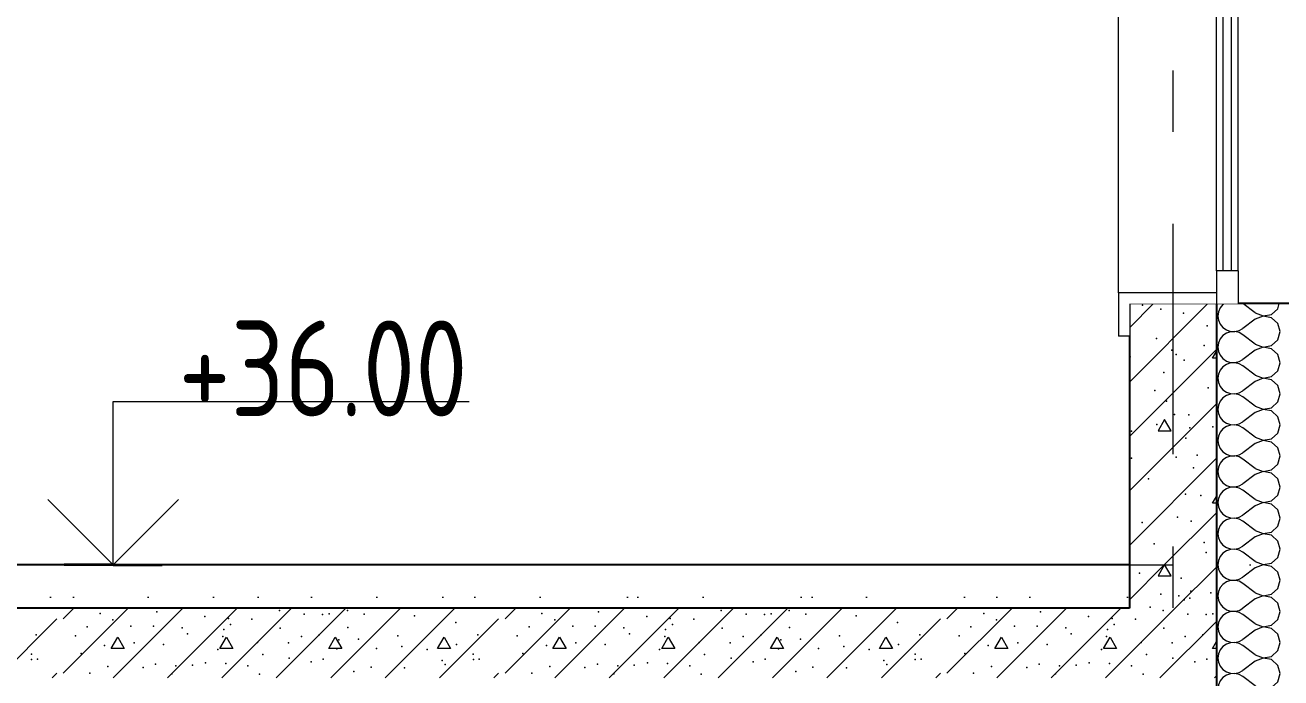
# Model space of a CAD drawing. Header units: millimetres. Extents: x 18162 to 7085488, y 72188 to 247925.
# Drawn here: x 3680692 to 3683577, y 130858 to 132358 of the extents above; entities that cross this region are included whole.
import ezdxf
from ezdxf.enums import TextEntityAlignment as Align

# ---------------------------------------------------------------- set-up
doc = ezdxf.new("R2010")
doc.units = ezdxf.units.MM
doc.header["$MEASUREMENT"] = 0
for name, pattern in [('Dot & Dashed', [670.277762, 317.5, -176.388889, 0, -176.388874]), ('Double Dashed', [1093.611073, 529.166651, -211.666656, 141.111112, -211.666656]), ('Wipeout_Contour', [1000, 0, -1000])]:
    doc.linetypes.add(name, pattern=pattern)
for name, color, linetype in [('Archicad Windows', 7, 'Continuous'), ('Structural - Bearing', 7, 'Continuous'), ('Structural - Grid', 7, 'Continuous')]:
    doc.layers.add(name, color=color, linetype=linetype)
doc.styles.add('GENERATED_STYLE_3', font='', dxfattribs={"width": 0.8})
doc.styles.get('GENERATED_STYLE_3').set_extended_font_data('ISOCPEUR MON')
doc.dimstyles.new('GENERATED_STYLE__10', dxfattribs={"dimtxt": 220.000005, "dimasz": 114, "dimexe": 0.18, "dimexo": 762.629951, "dimgap": 0, "dimtad": 1, "dimdec": 0, "dimzin": 0, "dimdsep": 46, "dimtxsty": 'GENERATED_STYLE_3', "dimblk": 'ARROWHEAD_2', "dimblk1": 'ARROWHEAD_2', "dimblk2": 'ARROWHEAD_2', "dimcen": 0.09, "dimclrd": 13, "dimclre": 13, "dimclrt": 13, "dimadec": 0, "dimazin": 0, "dimtfac": 1, "dimtdec": 4, "dimtmove": 0, "dimatfit": 3, "dimfxl": 1, "dimtolj": 1, "dimtzin": 0, "dimarcsym": 0})
doc.dimstyles.new('GENERATED_STYLE__9', dxfattribs={"dimtxt": 220.000005, "dimasz": 114, "dimexe": 0.18, "dimexo": 312.629951, "dimgap": 0, "dimtad": 1, "dimdec": 0, "dimzin": 0, "dimdsep": 46, "dimtxsty": 'GENERATED_STYLE_3', "dimblk": 'ARROWHEAD_2', "dimblk1": 'ARROWHEAD_2', "dimblk2": 'ARROWHEAD_2', "dimcen": 0.09, "dimclrd": 13, "dimclre": 13, "dimclrt": 13, "dimadec": 0, "dimazin": 0, "dimtfac": 1, "dimtdec": 4, "dimtmove": 0, "dimatfit": 3, "dimfxl": 1, "dimtolj": 1, "dimtzin": 0, "dimarcsym": 0})

# ---------------------------------------------------------------- blocks, each defined once
blk = doc.blocks.new('*X905', base_point=(3761974.7, 95118))
at = {"layer": 'Structural - Bearing', "color": 7, "linetype": 'Continuous', "lineweight": 9}
for p, q in [((3683447.5, 131018), (3683452.4, 131014.6)), ((3683481.1, 131013.2), (3683489.8, 131018)), ((3683575.5, 131010.9), (3683573.5, 131018)), ((3683438, 130993.9), (3683434, 130984.9)), ((3683444.2, 131001.5), (3683438, 130993.9)), ((3683452.4, 131007.1), (3683444.2, 131001.5)), ((3683452.4, 131014.6), (3683461.7, 131011.5)), ((3683461.7, 131010.2), (3683452.4, 131007.1)), ((3683461.7, 131011.5), (3683471.5, 131011)), ((3683471.5, 131010.7), (3683461.7, 131010.2)), ((3683471.5, 131011), (3683481.1, 131013.2)), ((3683481.1, 131008.5), (3683471.5, 131010.7)), ((3683489.8, 131003.7), (3683481.1, 131008.5)), ((3683518.3, 130982.3), (3683489.8, 131003.7)), ((3683555.7, 130978.9), (3683570.1, 130992.1)), ((3683570.1, 130992.1), (3683575.5, 131010.9)), ((3683434, 130984.9), (3683432.6, 130975.1)), ((3683432.6, 130975.1), (3683434, 130965.4)), ((3683434, 130965.4), (3683438, 130956.4)), ((3683518.3, 130968), (3683489.8, 130946.6)), ((3683518.3, 130982.3), (3683536.6, 130975.3)), ((3683536.6, 130975), (3683518.3, 130968)), ((3683536.6, 130975.3), (3683555.7, 130978.9)), ((3683555.7, 130971.4), (3683536.6, 130975)), ((3683570.1, 130958.2), (3683555.7, 130971.4)), ((3683575.5, 130939.4), (3683570.1, 130958.2)), ((3683438, 130956.4), (3683444.2, 130948.8)), ((3683444.2, 130930.1), (3683438, 130922.5)), ((3683444.2, 130948.8), (3683452.4, 130943.2)), ((3683452.4, 130935.7), (3683444.2, 130930.1)), ((3683452.4, 130943.2), (3683461.7, 130940.1)), ((3683461.7, 130938.8), (3683452.4, 130935.7)), ((3683461.7, 130940.1), (3683471.5, 130939.6)), ((3683471.5, 130939.3), (3683461.7, 130938.8)), ((3683471.5, 130939.6), (3683481.1, 130941.8)), ((3683481.1, 130937.1), (3683471.5, 130939.3)), ((3683481.1, 130941.8), (3683489.8, 130946.6)), ((3683489.8, 130932.3), (3683481.1, 130937.1)), ((3683518.3, 130910.9), (3683489.8, 130932.3)), ((3683570.1, 130920.7), (3683575.5, 130939.4)), ((3683434, 130913.5), (3683432.6, 130903.7)), ((3683432.6, 130903.7), (3683434, 130894)), ((3683438, 130922.5), (3683434, 130913.5)), ((3683518.3, 130910.9), (3683536.6, 130903.9)), ((3683536.6, 130903.6), (3683518.3, 130896.6)), ((3683536.6, 130903.9), (3683555.7, 130907.5)), ((3683555.7, 130900), (3683536.6, 130903.6)), ((3683555.7, 130907.5), (3683570.1, 130920.7)), ((3683434, 130894), (3683438, 130884.9)), ((3683438, 130884.9), (3683444.2, 130877.4)), ((3683444.2, 130877.4), (3683452.4, 130871.8)), ((3683452.4, 130871.8), (3683461.7, 130868.6)), ((3683481.1, 130870.4), (3683489.8, 130875.1)), ((3683518.3, 130896.6), (3683489.8, 130875.1)), ((3683570.1, 130886.8), (3683555.7, 130900)), ((3683575.5, 130868), (3683570.1, 130886.8)), ((3683438, 130851.1), (3683434, 130842.1)), ((3683444.2, 130858.7), (3683438, 130851.1)), ((3683452.4, 130864.2), (3683444.2, 130858.7)), ((3683461.7, 130867.4), (3683452.4, 130864.2)), ((3683461.7, 130868.6), (3683471.5, 130868.2)), ((3683471.5, 130867.9), (3683461.7, 130867.4)), ((3683471.5, 130868.2), (3683481.1, 130870.4)), ((3683481.1, 130865.6), (3683471.5, 130867.9)), ((3683489.8, 130860.9), (3683481.1, 130865.6)), ((3683518.3, 130839.4), (3683489.8, 130860.9)), ((3683555.7, 130836.1), (3683570.1, 130849.2)), ((3683570.1, 130849.2), (3683575.5, 130868)), ((3683434, 130842.1), (3683432.6, 130832.3)), ((3683432.6, 130832.3), (3683434, 130822.5)), ((3683434, 130822.5), (3683438, 130813.5)), ((3683518.3, 130825.1), (3683489.8, 130803.7)), ((3683518.3, 130839.4), (3683536.6, 130832.4)), ((3683536.6, 130832.1), (3683518.3, 130825.1)), ((3683536.6, 130832.4), (3683555.7, 130836.1)), ((3683555.7, 130828.5), (3683536.6, 130832.1)), ((3683570.1, 130815.4), (3683555.7, 130828.5)), ((3683575.5, 130796.6), (3683570.1, 130815.4)), ((3683438, 130813.5), (3683444.2, 130805.9)), ((3683444.2, 130787.2), (3683438, 130779.6)), ((3683444.2, 130805.9), (3683452.4, 130800.3)), ((3683452.4, 130792.8), (3683444.2, 130787.2)), ((3683452.4, 130800.3), (3683461.7, 130797.2)), ((3683461.7, 130796), (3683452.4, 130792.8)), ((3683461.7, 130797.2), (3683471.5, 130796.7)), ((3683471.5, 130796.4), (3683461.7, 130796)), ((3683471.5, 130796.7), (3683481.1, 130799)), ((3683481.1, 130794.2), (3683471.5, 130796.4)), ((3683481.1, 130799), (3683489.8, 130803.7)), ((3683489.8, 130789.4), (3683481.1, 130794.2)), ((3683518.3, 130768), (3683489.8, 130789.4)), ((3683570.1, 130777.8), (3683575.5, 130796.6)), ((3683434, 130770.6), (3683432.6, 130760.9)), ((3683432.6, 130760.9), (3683434, 130751.1)), ((3683438, 130779.6), (3683434, 130770.6)), ((3683518.3, 130768), (3683536.6, 130761)), ((3683536.6, 130760.7), (3683518.3, 130753.7)), ((3683536.6, 130761), (3683555.7, 130764.6)), ((3683555.7, 130757.1), (3683536.6, 130760.7)), ((3683555.7, 130764.6), (3683570.1, 130777.8)), ((3683570.1, 130743.9), (3683555.7, 130757.1)), ((3683434, 130751.1), (3683438, 130742.1)), ((3683438, 130742.1), (3683444.2, 130734.5)), ((3683444.2, 130734.5), (3683452.4, 130728.9)), ((3683452.4, 130728.9), (3683461.7, 130725.8)), ((3683471.5, 130725.3), (3683481.1, 130727.5)), ((3683481.1, 130727.5), (3683489.8, 130732.3)), ((3683518.3, 130753.7), (3683489.8, 130732.3)), ((3683575.5, 130725.1), (3683570.1, 130743.9)), ((3683434, 130699.2), (3683432.6, 130689.4)), ((3683438, 130708.2), (3683434, 130699.2)), ((3683444.2, 130715.8), (3683438, 130708.2)), ((3683452.4, 130721.4), (3683444.2, 130715.8)), ((3683461.7, 130724.5), (3683452.4, 130721.4)), ((3683461.7, 130725.8), (3683471.5, 130725.3)), ((3683471.5, 130725), (3683461.7, 130724.5)), ((3683481.1, 130722.8), (3683471.5, 130725)), ((3683489.8, 130718), (3683481.1, 130722.8)), ((3683518.3, 130696.6), (3683489.8, 130718)), ((3683555.7, 130693.2), (3683570.1, 130706.4)), ((3683570.1, 130706.4), (3683575.5, 130725.1)), ((3683432.6, 130689.4), (3683434, 130679.7)), ((3683434, 130679.7), (3683438, 130670.7)), ((3683438, 130670.7), (3683444.2, 130663.1)), ((3683518.3, 130682.3), (3683489.8, 130660.9)), ((3683518.3, 130696.6), (3683536.6, 130689.6)), ((3683536.6, 130689.3), (3683518.3, 130682.3)), ((3683536.6, 130689.6), (3683555.7, 130693.2)), ((3683555.7, 130685.7), (3683536.6, 130689.3)), ((3683570.1, 130672.5), (3683555.7, 130685.7)), ((3683575.5, 130653.7), (3683570.1, 130672.5)), ((3683444.2, 130644.4), (3683438, 130636.8)), ((3683444.2, 130663.1), (3683452.4, 130657.5)), ((3683452.4, 130650), (3683444.2, 130644.4)), ((3683452.4, 130657.5), (3683461.7, 130654.3)), ((3683461.7, 130653.1), (3683452.4, 130650)), ((3683461.7, 130654.3), (3683471.5, 130653.9)), ((3683471.5, 130653.6), (3683461.7, 130653.1)), ((3683471.5, 130653.9), (3683481.1, 130656.1)), ((3683481.1, 130651.3), (3683471.5, 130653.6)), ((3683481.1, 130656.1), (3683489.8, 130660.9)), ((3683489.8, 130646.6), (3683481.1, 130651.3)), ((3683518.3, 130625.1), (3683489.8, 130646.6)), ((3683570.1, 130634.9), (3683575.5, 130653.7)), ((3683434, 130627.8), (3683432.6, 130618)), ((3683432.6, 130618), (3683434, 130608.2)), ((3683438, 130636.8), (3683434, 130627.8)), ((3683518.3, 130625.1), (3683536.6, 130618.2)), ((3683536.6, 130617.9), (3683518.3, 130610.9)), ((3683536.6, 130618.2), (3683555.7, 130621.8)), ((3683555.7, 130614.2), (3683536.6, 130617.9)), ((3683555.7, 130621.8), (3683570.1, 130634.9)), ((3683570.1, 130601.1), (3683555.7, 130614.2)), ((3683434, 130608.2), (3683438, 130599.2)), ((3683438, 130599.2), (3683444.2, 130591.6)), ((3683444.2, 130591.6), (3683452.4, 130586.1)), ((3683452.4, 130586.1), (3683461.7, 130582.9)), ((3683461.7, 130582.9), (3683471.5, 130582.4)), ((3683471.5, 130582.4), (3683481.1, 130584.7)), ((3683481.1, 130584.7), (3683489.8, 130589.4)), ((3683518.3, 130610.9), (3683489.8, 130589.4)), ((3683575.5, 130582.3), (3683570.1, 130601.1)), ((3683434, 130556.3), (3683432.6, 130546.6)), ((3683438, 130565.4), (3683434, 130556.3)), ((3683444.2, 130572.9), (3683438, 130565.4)), ((3683452.4, 130578.5), (3683444.2, 130572.9)), ((3683461.7, 130581.7), (3683452.4, 130578.5)), ((3683471.5, 130582.1), (3683461.7, 130581.7)), ((3683481.1, 130579.9), (3683471.5, 130582.1)), ((3683489.8, 130575.1), (3683481.1, 130579.9)), ((3683518.3, 130553.7), (3683489.8, 130575.1)), ((3683555.7, 130550.3), (3683570.1, 130563.5)), ((3683570.1, 130563.5), (3683575.5, 130582.3)), ((3683432.6, 130546.6), (3683434, 130536.8)), ((3683434, 130536.8), (3683438, 130527.8)), ((3683438, 130527.8), (3683444.2, 130520.2)), ((3683518.3, 130539.4), (3683489.8, 130518)), ((3683518.3, 130553.7), (3683536.6, 130546.7)), ((3683536.6, 130546.4), (3683518.3, 130539.4)), ((3683536.6, 130546.7), (3683555.7, 130550.3)), ((3683555.7, 130542.8), (3683536.6, 130546.4)), ((3683570.1, 130529.6), (3683555.7, 130542.8)), ((3683575.5, 130510.9), (3683570.1, 130529.6)), ((3683444.2, 130501.5), (3683438, 130493.9)), ((3683444.2, 130520.2), (3683452.4, 130514.6)), ((3683452.4, 130507.1), (3683444.2, 130501.5)), ((3683452.4, 130514.6), (3683461.7, 130511.5)), ((3683461.7, 130510.2), (3683452.4, 130507.1)), ((3683461.7, 130511.5), (3683471.5, 130511)), ((3683471.5, 130510.7), (3683461.7, 130510.2)), ((3683471.5, 130511), (3683481.1, 130513.2)), ((3683481.1, 130508.5), (3683471.5, 130510.7)), ((3683481.1, 130513.2), (3683489.8, 130518)), ((3683489.8, 130503.7), (3683481.1, 130508.5)), ((3683518.3, 130482.3), (3683489.8, 130503.7)), ((3683570.1, 130492.1), (3683575.5, 130510.9)), ((3683434, 130484.9), (3683432.6, 130475.1)), ((3683432.6, 130475.1), (3683434, 130465.4)), ((3683438, 130493.9), (3683434, 130484.9)), ((3683518.3, 130468), (3683489.8, 130446.6)), ((3683518.3, 130482.3), (3683536.6, 130475.3)), ((3683536.6, 130475), (3683518.3, 130468)), ((3683536.6, 130475.3), (3683555.7, 130478.9)), ((3683555.7, 130471.4), (3683536.6, 130475)), ((3683555.7, 130478.9), (3683570.1, 130492.1)), ((3683570.1, 130458.2), (3683555.7, 130471.4)), ((3683434, 130465.4), (3683438, 130456.4)), ((3683438, 130456.4), (3683444.2, 130448.8)), ((3683444.2, 130448.8), (3683452.4, 130443.2)), ((3683452.4, 130443.2), (3683461.7, 130440.1)), ((3683461.7, 130438.8), (3683452.4, 130435.7)), ((3683461.7, 130440.1), (3683471.5, 130439.6)), ((3683471.5, 130439.3), (3683461.7, 130438.8)), ((3683471.5, 130439.6), (3683481.1, 130441.8)), ((3683481.1, 130437.1), (3683471.5, 130439.3)), ((3683481.1, 130441.8), (3683489.8, 130446.6)), ((3683575.5, 130439.4), (3683570.1, 130458.2)), ((3683570.1, 130420.7), (3683575.5, 130439.4)), ((3683438, 130422.5), (3683436, 130418)), ((3683444.2, 130430.1), (3683438, 130422.5)), ((3683452.4, 130435.7), (3683444.2, 130430.1)), ((3683489.8, 130432.3), (3683481.1, 130437.1)), ((3683508.8, 130418), (3683489.8, 130432.3)), ((3683567.2, 130418), (3683570.1, 130420.7))]:
    blk.add_line(p, q, dxfattribs=at)
blk = doc.blocks.new('*X918', base_point=(3761974.7, 95118))
at = {"layer": 'Structural - Bearing', "color": 7, "linetype": 'Continuous', "lineweight": 9}
for p, q in [((3683438, 131708.2), (3683434, 131699.2)), ((3683444.2, 131715.8), (3683438, 131708.2)), ((3683447.5, 131718), (3683444.2, 131715.8)), ((3683518.3, 131696.6), (3683489.8, 131718)), ((3683570.1, 131706.4), (3683573.5, 131718)), ((3683434, 131699.2), (3683432.6, 131689.4)), ((3683432.6, 131689.4), (3683434, 131679.7)), ((3683434, 131679.7), (3683438, 131670.7)), ((3683518.3, 131682.3), (3683489.8, 131660.9)), ((3683518.3, 131696.6), (3683536.6, 131689.6)), ((3683536.6, 131689.3), (3683518.3, 131682.3)), ((3683536.6, 131689.6), (3683555.7, 131693.2)), ((3683555.7, 131685.7), (3683536.6, 131689.3)), ((3683555.7, 131693.2), (3683570.1, 131706.4)), ((3683570.1, 131672.5), (3683555.7, 131685.7)), ((3683438, 131670.7), (3683444.2, 131663.1)), ((3683444.2, 131663.1), (3683452.4, 131657.5)), ((3683452.4, 131657.5), (3683461.7, 131654.3)), ((3683461.7, 131653.1), (3683452.4, 131650)), ((3683461.7, 131654.3), (3683471.5, 131653.9)), ((3683471.5, 131653.6), (3683461.7, 131653.1)), ((3683471.5, 131653.9), (3683481.1, 131656.1)), ((3683481.1, 131651.3), (3683471.5, 131653.6)), ((3683481.1, 131656.1), (3683489.8, 131660.9)), ((3683489.8, 131646.6), (3683481.1, 131651.3)), ((3683575.5, 131653.7), (3683570.1, 131672.5)), ((3683570.1, 131634.9), (3683575.5, 131653.7)), ((3683434, 131627.8), (3683432.6, 131618)), ((3683438, 131636.8), (3683434, 131627.8)), ((3683444.2, 131644.4), (3683438, 131636.8)), ((3683452.4, 131650), (3683444.2, 131644.4)), ((3683518.3, 131625.1), (3683489.8, 131646.6)), ((3683518.3, 131625.1), (3683536.6, 131618.2)), ((3683536.6, 131618.2), (3683555.7, 131621.8)), ((3683555.7, 131621.8), (3683570.1, 131634.9)), ((3683432.6, 131618), (3683434, 131608.2)), ((3683434, 131608.2), (3683438, 131599.2)), ((3683438, 131599.2), (3683444.2, 131591.6)), ((3683518.3, 131610.9), (3683489.8, 131589.4)), ((3683536.6, 131617.9), (3683518.3, 131610.9)), ((3683555.7, 131614.2), (3683536.6, 131617.9)), ((3683570.1, 131601.1), (3683555.7, 131614.2)), ((3683575.5, 131582.3), (3683570.1, 131601.1)), ((3683438, 131565.4), (3683434, 131556.3)), ((3683444.2, 131572.9), (3683438, 131565.4)), ((3683444.2, 131591.6), (3683452.4, 131586.1)), ((3683452.4, 131578.5), (3683444.2, 131572.9)), ((3683452.4, 131586.1), (3683461.7, 131582.9)), ((3683461.7, 131581.7), (3683452.4, 131578.5)), ((3683461.7, 131582.9), (3683471.5, 131582.4)), ((3683471.5, 131582.1), (3683461.7, 131581.7)), ((3683471.5, 131582.4), (3683481.1, 131584.7)), ((3683481.1, 131579.9), (3683471.5, 131582.1)), ((3683481.1, 131584.7), (3683489.8, 131589.4)), ((3683489.8, 131575.1), (3683481.1, 131579.9)), ((3683518.3, 131553.7), (3683489.8, 131575.1)), ((3683570.1, 131563.5), (3683575.5, 131582.3)), ((3683434, 131556.3), (3683432.6, 131546.6)), ((3683432.6, 131546.6), (3683434, 131536.8)), ((3683434, 131536.8), (3683438, 131527.8)), ((3683518.3, 131539.4), (3683489.8, 131518)), ((3683518.3, 131553.7), (3683536.6, 131546.7)), ((3683536.6, 131546.4), (3683518.3, 131539.4)), ((3683536.6, 131546.7), (3683555.7, 131550.3)), ((3683555.7, 131542.8), (3683536.6, 131546.4)), ((3683555.7, 131550.3), (3683570.1, 131563.5)), ((3683570.1, 131529.6), (3683555.7, 131542.8)), ((3683438, 131527.8), (3683444.2, 131520.2)), ((3683444.2, 131520.2), (3683452.4, 131514.6)), ((3683452.4, 131507.1), (3683444.2, 131501.5)), ((3683452.4, 131514.6), (3683461.7, 131511.5)), ((3683461.7, 131510.2), (3683452.4, 131507.1)), ((3683461.7, 131511.5), (3683471.5, 131511)), ((3683471.5, 131510.7), (3683461.7, 131510.2)), ((3683471.5, 131511), (3683481.1, 131513.2)), ((3683481.1, 131508.5), (3683471.5, 131510.7)), ((3683481.1, 131513.2), (3683489.8, 131518)), ((3683489.8, 131503.7), (3683481.1, 131508.5)), ((3683575.5, 131510.9), (3683570.1, 131529.6)), ((3683570.1, 131492.1), (3683575.5, 131510.9)), ((3683434, 131484.9), (3683432.6, 131475.1)), ((3683438, 131493.9), (3683434, 131484.9)), ((3683444.2, 131501.5), (3683438, 131493.9)), ((3683518.3, 131482.3), (3683489.8, 131503.7)), ((3683518.3, 131482.3), (3683536.6, 131475.3)), ((3683536.6, 131475.3), (3683555.7, 131478.9)), ((3683555.7, 131478.9), (3683570.1, 131492.1)), ((3683432.6, 131475.1), (3683434, 131465.4)), ((3683434, 131465.4), (3683438, 131456.4)), ((3683438, 131456.4), (3683444.2, 131448.8)), ((3683444.2, 131448.8), (3683452.4, 131443.2)), ((3683518.3, 131468), (3683489.8, 131446.6)), ((3683536.6, 131475), (3683518.3, 131468)), ((3683555.7, 131471.4), (3683536.6, 131475)), ((3683570.1, 131458.2), (3683555.7, 131471.4)), ((3683575.5, 131439.4), (3683570.1, 131458.2)), ((3683438, 131422.5), (3683434, 131413.5)), ((3683444.2, 131430.1), (3683438, 131422.5)), ((3683452.4, 131435.7), (3683444.2, 131430.1)), ((3683452.4, 131443.2), (3683461.7, 131440.1)), ((3683461.7, 131438.8), (3683452.4, 131435.7)), ((3683461.7, 131440.1), (3683471.5, 131439.6)), ((3683471.5, 131439.3), (3683461.7, 131438.8)), ((3683471.5, 131439.6), (3683481.1, 131441.8)), ((3683481.1, 131437.1), (3683471.5, 131439.3)), ((3683481.1, 131441.8), (3683489.8, 131446.6)), ((3683489.8, 131432.3), (3683481.1, 131437.1)), ((3683518.3, 131410.9), (3683489.8, 131432.3)), ((3683555.7, 131407.5), (3683570.1, 131420.7)), ((3683570.1, 131420.7), (3683575.5, 131439.4)), ((3683434, 131413.5), (3683432.6, 131403.7)), ((3683432.6, 131403.7), (3683434, 131394)), ((3683434, 131394), (3683438, 131384.9)), ((3683518.3, 131396.6), (3683489.8, 131375.1)), ((3683518.3, 131410.9), (3683536.6, 131403.9)), ((3683536.6, 131403.6), (3683518.3, 131396.6)), ((3683536.6, 131403.9), (3683555.7, 131407.5)), ((3683555.7, 131400), (3683536.6, 131403.6)), ((3683570.1, 131386.8), (3683555.7, 131400)), ((3683438, 131384.9), (3683444.2, 131377.4)), ((3683444.2, 131377.4), (3683452.4, 131371.8)), ((3683452.4, 131364.2), (3683444.2, 131358.7)), ((3683452.4, 131371.8), (3683461.7, 131368.6)), ((3683461.7, 131367.4), (3683452.4, 131364.2)), ((3683461.7, 131368.6), (3683471.5, 131368.2)), ((3683471.5, 131367.9), (3683461.7, 131367.4)), ((3683471.5, 131368.2), (3683481.1, 131370.4)), ((3683481.1, 131365.6), (3683471.5, 131367.9)), ((3683481.1, 131370.4), (3683489.8, 131375.1)), ((3683489.8, 131360.9), (3683481.1, 131365.6)), ((3683575.5, 131368), (3683570.1, 131386.8)), ((3683570.1, 131349.2), (3683575.5, 131368)), ((3683434, 131342.1), (3683432.6, 131332.3)), ((3683438, 131351.1), (3683434, 131342.1)), ((3683444.2, 131358.7), (3683438, 131351.1)), ((3683518.3, 131339.4), (3683489.8, 131360.9)), ((3683518.3, 131339.4), (3683536.6, 131332.4)), ((3683536.6, 131332.4), (3683555.7, 131336.1)), ((3683555.7, 131336.1), (3683570.1, 131349.2)), ((3683432.6, 131332.3), (3683434, 131322.5)), ((3683434, 131322.5), (3683438, 131313.5)), ((3683438, 131313.5), (3683444.2, 131305.9)), ((3683444.2, 131305.9), (3683452.4, 131300.3)), ((3683518.3, 131325.1), (3683489.8, 131303.7)), ((3683536.6, 131332.1), (3683518.3, 131325.1)), ((3683555.7, 131328.5), (3683536.6, 131332.1)), ((3683570.1, 131315.4), (3683555.7, 131328.5)), ((3683575.5, 131296.6), (3683570.1, 131315.4)), ((3683438, 131279.6), (3683434, 131270.6)), ((3683444.2, 131287.2), (3683438, 131279.6)), ((3683452.4, 131292.8), (3683444.2, 131287.2)), ((3683452.4, 131300.3), (3683461.7, 131297.2)), ((3683461.7, 131296), (3683452.4, 131292.8)), ((3683461.7, 131297.2), (3683471.5, 131296.7)), ((3683471.5, 131296.4), (3683461.7, 131296)), ((3683471.5, 131296.7), (3683481.1, 131299)), ((3683481.1, 131294.2), (3683471.5, 131296.4)), ((3683481.1, 131299), (3683489.8, 131303.7)), ((3683489.8, 131289.4), (3683481.1, 131294.2)), ((3683518.3, 131268), (3683489.8, 131289.4)), ((3683555.7, 131264.6), (3683570.1, 131277.8)), ((3683570.1, 131277.8), (3683575.5, 131296.6)), ((3683434, 131270.6), (3683432.6, 131260.9)), ((3683432.6, 131260.9), (3683434, 131251.1)), ((3683434, 131251.1), (3683438, 131242.1)), ((3683518.3, 131253.7), (3683489.8, 131232.3)), ((3683518.3, 131268), (3683536.6, 131261)), ((3683536.6, 131260.7), (3683518.3, 131253.7)), ((3683536.6, 131261), (3683555.7, 131264.6)), ((3683555.7, 131257.1), (3683536.6, 131260.7)), ((3683570.1, 131243.9), (3683555.7, 131257.1)), ((3683438, 131242.1), (3683444.2, 131234.5)), ((3683444.2, 131234.5), (3683452.4, 131228.9)), ((3683452.4, 131221.4), (3683444.2, 131215.8)), ((3683452.4, 131228.9), (3683461.7, 131225.8)), ((3683461.7, 131224.5), (3683452.4, 131221.4)), ((3683461.7, 131225.8), (3683471.5, 131225.3)), ((3683471.5, 131225), (3683461.7, 131224.5)), ((3683471.5, 131225.3), (3683481.1, 131227.5)), ((3683481.1, 131222.8), (3683471.5, 131225)), ((3683481.1, 131227.5), (3683489.8, 131232.3)), ((3683489.8, 131218), (3683481.1, 131222.8)), ((3683518.3, 131196.6), (3683489.8, 131218)), ((3683575.5, 131225.1), (3683570.1, 131243.9)), ((3683570.1, 131206.4), (3683575.5, 131225.1)), ((3683434, 131199.2), (3683432.6, 131189.4)), ((3683432.6, 131189.4), (3683434, 131179.7)), ((3683438, 131208.2), (3683434, 131199.2)), ((3683444.2, 131215.8), (3683438, 131208.2)), ((3683518.3, 131196.6), (3683536.6, 131189.6)), ((3683536.6, 131189.3), (3683518.3, 131182.3)), ((3683536.6, 131189.6), (3683555.7, 131193.2)), ((3683555.7, 131185.7), (3683536.6, 131189.3)), ((3683555.7, 131193.2), (3683570.1, 131206.4)), ((3683434, 131179.7), (3683438, 131170.7)), ((3683438, 131170.7), (3683444.2, 131163.1)), ((3683444.2, 131163.1), (3683452.4, 131157.5)), ((3683481.1, 131156.1), (3683489.8, 131160.9)), ((3683518.3, 131182.3), (3683489.8, 131160.9)), ((3683570.1, 131172.5), (3683555.7, 131185.7)), ((3683575.5, 131153.7), (3683570.1, 131172.5)), ((3683438, 131136.8), (3683434, 131127.8)), ((3683444.2, 131144.4), (3683438, 131136.8)), ((3683452.4, 131150), (3683444.2, 131144.4)), ((3683452.4, 131157.5), (3683461.7, 131154.3)), ((3683461.7, 131153.1), (3683452.4, 131150)), ((3683461.7, 131154.3), (3683471.5, 131153.9)), ((3683471.5, 131153.6), (3683461.7, 131153.1)), ((3683471.5, 131153.9), (3683481.1, 131156.1)), ((3683481.1, 131151.3), (3683471.5, 131153.6)), ((3683489.8, 131146.6), (3683481.1, 131151.3)), ((3683518.3, 131125.1), (3683489.8, 131146.6)), ((3683555.7, 131121.8), (3683570.1, 131134.9)), ((3683570.1, 131134.9), (3683575.5, 131153.7)), ((3683434, 131127.8), (3683432.6, 131118)), ((3683432.6, 131118), (3683434, 131108.2)), ((3683434, 131108.2), (3683438, 131099.2)), ((3683518.3, 131110.9), (3683489.8, 131089.4)), ((3683518.3, 131125.1), (3683536.6, 131118.2)), ((3683536.6, 131117.9), (3683518.3, 131110.9)), ((3683536.6, 131118.2), (3683555.7, 131121.8)), ((3683555.7, 131114.2), (3683536.6, 131117.9)), ((3683570.1, 131101.1), (3683555.7, 131114.2)), ((3683438, 131099.2), (3683444.2, 131091.6)), ((3683444.2, 131091.6), (3683452.4, 131086.1)), ((3683452.4, 131078.5), (3683444.2, 131072.9)), ((3683452.4, 131086.1), (3683461.7, 131082.9)), ((3683461.7, 131081.7), (3683452.4, 131078.5)), ((3683461.7, 131082.9), (3683471.5, 131082.4)), ((3683471.5, 131082.1), (3683461.7, 131081.7)), ((3683471.5, 131082.4), (3683481.1, 131084.7)), ((3683481.1, 131079.9), (3683471.5, 131082.1)), ((3683481.1, 131084.7), (3683489.8, 131089.4)), ((3683489.8, 131075.1), (3683481.1, 131079.9)), ((3683518.3, 131053.7), (3683489.8, 131075.1)), ((3683575.5, 131082.3), (3683570.1, 131101.1)), ((3683570.1, 131063.5), (3683575.5, 131082.3)), ((3683434, 131056.3), (3683432.6, 131046.6)), ((3683432.6, 131046.6), (3683434, 131036.8)), ((3683438, 131065.4), (3683434, 131056.3)), ((3683444.2, 131072.9), (3683438, 131065.4)), ((3683518.3, 131053.7), (3683536.6, 131046.7)), ((3683536.6, 131046.4), (3683518.3, 131039.4)), ((3683536.6, 131046.7), (3683555.7, 131050.3)), ((3683555.7, 131042.8), (3683536.6, 131046.4)), ((3683555.7, 131050.3), (3683570.1, 131063.5)), ((3683434, 131036.8), (3683438, 131027.8)), ((3683438, 131027.8), (3683444.2, 131020.2)), ((3683444.2, 131020.2), (3683447.5, 131018)), ((3683518.3, 131039.4), (3683489.8, 131018)), ((3683570.1, 131029.6), (3683555.7, 131042.8)), ((3683573.5, 131018), (3683570.1, 131029.6))]:
    blk.add_line(p, q, dxfattribs=at)
blk = doc.blocks.new('*X920', base_point=(3761974.7, 95118))
at = {"layer": 'Structural - Bearing', "color": 7, "linetype": 'Continuous', "lineweight": 9}
for p, q in [((3683229.1, 131662.6), (3683284.4, 131718)), ((3683229.1, 131537.6), (3683409.4, 131718)), ((3683229.1, 131412.6), (3683429.1, 131612.6)), ((3683419.9, 131592.6), (3683429.1, 131608.3)), ((3683429.1, 131592.6), (3683419.9, 131592.6)), ((3683229.1, 131287.6), (3683429.1, 131487.6)), ((3683310, 131451.9), (3683295.1, 131425.9)), ((3683325.2, 131425.9), (3683310, 131451.9)), ((3683295.1, 131425.9), (3683325.2, 131425.9)), ((3683229.1, 131162.6), (3683429.1, 131362.6)), ((3683419.9, 131259.3), (3683429.1, 131275)), ((3683429.1, 131259.3), (3683419.9, 131259.3)), ((3683310, 131118.6), (3683429.1, 131237.6)), ((3683229.1, 131037.6), (3683310, 131118.6)), ((3683310, 131118.6), (3683295.1, 131092.6)), ((3683325.2, 131092.6), (3683310, 131118.6)), ((3683334.5, 131018), (3683429.1, 131112.6)), ((3683295.1, 131092.6), (3683325.2, 131092.6))]:
    blk.add_line(p, q, dxfattribs=at)
for p in [(3683259, 131714.4), (3683301.7, 131705.1), (3683353.3, 131695.9), (3683407.8, 131667.3), (3683291.4, 131637.5), (3683400.8, 131622), (3683231.2, 131596), (3683326.6, 131610.9), (3683336.4, 131601.4), (3683355.2, 131587.9), (3683308.5, 131559.9), (3683287.6, 131518.1), (3683409.9, 131524.6), (3683314.7, 131493.5), (3683333.2, 131463.6), (3683365.6, 131462.6), (3683234.3, 131424.6), (3683292.2, 131440.1), (3683367.7, 131432.7), (3683421.3, 131434.7), (3683359.2, 131409.2), (3683234.3, 131362.8), (3683336.3, 131365.2), (3683384.8, 131369.7), (3683376.5, 131340.5), (3683272.9, 131315.7), (3683357.9, 131280.2), (3683393.5, 131277.1), (3683339.4, 131227.7), (3683370.8, 131217.9), (3683370.8, 131217.9), (3683258.6, 131214.7), (3683286, 131165.8), (3683401.2, 131168.9), (3683405.8, 131145.8), (3683252.8, 131098.4), (3683348.1, 131086.8), (3683301.1, 131050.1), (3683342.5, 131046.7), (3683370.3, 131057.5), (3683416.3, 131053.4), (3683277.3, 131020.3), (3683354.8, 131037.4), (3683368.2, 131041.5)]:
    blk.add_point(p, dxfattribs=at)
blk = doc.blocks.new('*X923', base_point=(3761974.7, 95118))
at = {"layer": 'Structural - Bearing', "color": 7, "linetype": 'Continuous', "lineweight": 9}
for p, q in [((3680779.8, 130993.6), (3680804.2, 131018)), ((3680779.8, 130868.6), (3680929.2, 131018)), ((3680894.2, 130858), (3681054.2, 131018)), ((3681019.2, 130858), (3681179.2, 131018)), ((3681144.2, 130858), (3681304.2, 131018)), ((3681269.2, 130858), (3681429.2, 131018)), ((3681394.2, 130858), (3681554.2, 131018)), ((3681519.2, 130858), (3681679.2, 131018)), ((3681794.9, 130993.6), (3681819.3, 131018)), ((3681794.9, 130868.6), (3681944.3, 131018)), ((3681909.3, 130858), (3682069.3, 131018)), ((3682034.3, 130858), (3682194.3, 131018)), ((3682159.3, 130858), (3682319.3, 131018)), ((3682284.3, 130858), (3682444.3, 131018)), ((3682409.3, 130858), (3682569.3, 131018)), ((3682534.3, 130858), (3682694.3, 131018)), ((3682810, 130993.6), (3682834.5, 131018)), ((3682810, 130868.6), (3682959.5, 131018)), ((3682924.5, 130858), (3683084.5, 131018)), ((3683049.5, 130858), (3683209.5, 131018)), ((3683174.5, 130858), (3683334.5, 131018)), ((3680629.1, 130858), (3680764.7, 130993.6)), ((3681644.2, 130858), (3681779.8, 130993.6)), ((3682659.3, 130858), (3682794.9, 130993.6)), ((3683299.5, 130858), (3683429.1, 130987.6)), ((3680889.7, 130925.9), (3680904.8, 130951.9)), ((3680904.8, 130951.9), (3680919.7, 130925.9)), ((3681139.7, 130925.9), (3681154.8, 130951.9)), ((3681154.8, 130951.9), (3681169.7, 130925.9)), ((3681389.7, 130925.9), (3681404.8, 130951.9)), ((3681404.8, 130951.9), (3681419.7, 130925.9)), ((3681639.7, 130925.9), (3681654.8, 130951.9)), ((3681654.8, 130951.9), (3681669.7, 130925.9)), ((3681904.8, 130925.9), (3681919.9, 130951.9)), ((3681919.9, 130951.9), (3681934.8, 130925.9)), ((3682154.8, 130925.9), (3682169.9, 130951.9)), ((3682169.9, 130951.9), (3682184.8, 130925.9)), ((3682404.8, 130925.9), (3682419.9, 130951.9)), ((3682419.9, 130951.9), (3682434.8, 130925.9)), ((3682654.8, 130925.9), (3682669.9, 130951.9)), ((3682669.9, 130951.9), (3682684.8, 130925.9)), ((3682919.9, 130925.9), (3682935, 130951.9)), ((3682935, 130951.9), (3682949.9, 130925.9)), ((3683169.9, 130925.9), (3683185, 130951.9)), ((3683185, 130951.9), (3683199.9, 130925.9)), ((3683419.9, 130925.9), (3683429.1, 130941.7)), ((3680919.7, 130925.9), (3680889.7, 130925.9)), ((3681169.7, 130925.9), (3681139.7, 130925.9)), ((3681419.7, 130925.9), (3681389.7, 130925.9)), ((3681669.7, 130925.9), (3681639.7, 130925.9)), ((3681934.8, 130925.9), (3681904.8, 130925.9)), ((3682184.8, 130925.9), (3682154.8, 130925.9)), ((3682434.8, 130925.9), (3682404.8, 130925.9)), ((3682684.8, 130925.9), (3682654.8, 130925.9)), ((3682949.9, 130925.9), (3682919.9, 130925.9)), ((3683199.9, 130925.9), (3683169.9, 130925.9)), ((3683429.1, 130925.9), (3683419.9, 130925.9)), ((3680754.1, 130858), (3680764.7, 130868.6)), ((3681769.2, 130858), (3681779.8, 130868.6)), ((3682784.3, 130858), (3682794.9, 130868.6)), ((3683424.5, 130858), (3683429.1, 130862.6))]:
    blk.add_line(p, q, dxfattribs=at)
for p in [(3680864.5, 131005.8), (3680893.7, 130991.2), (3680994.5, 131009.6), (3681105.3, 130999.3), (3681159.2, 130994.1), (3681213.3, 130992.6), (3681276.5, 131012.6), (3681333.2, 131004.5), (3681375.6, 131003.4), (3681391, 131004.9), (3681432.7, 131012.7), (3681471, 131004.5), (3681586.5, 131000.3), (3681879.6, 131005.8), (3681908.8, 130991.2), (3682009.7, 131009.6), (3682120.4, 130999.3), (3682174.4, 130994.1), (3682228.4, 130992.6), (3682291.6, 131012.6), (3682348.4, 131004.5), (3682390.7, 131003.4), (3682406.2, 131004.9), (3682447.9, 131012.7), (3682486.1, 131004.5), (3682601.6, 131000.3), (3682894.7, 131005.8), (3682923.9, 130991.2), (3683024.8, 131009.6), (3683135.5, 130999.3), (3683189.5, 130994.1), (3683243.6, 130992.6), (3683306.7, 131012.6), (3683363.5, 131004.5), (3683405.8, 131003.4), (3683421.3, 131004.9), (3680834.9, 130975.7), (3680935.2, 130977.1), (3680986.9, 130976.8), (3681052.6, 130972.9), (3681065.5, 130959.4), (3681148.4, 130969.4), (3681164.3, 130980.6), (3681278.2, 130972.5), (3681433.5, 130974.1), (3681681.5, 130984.9), (3681850, 130975.7), (3681950.3, 130977.1), (3682002, 130976.8), (3682067.7, 130972.9), (3682080.6, 130959.4), (3682163.5, 130969.4), (3682179.4, 130980.6), (3682293.3, 130972.5), (3682448.6, 130974.1), (3682696.7, 130984.9), (3682865.1, 130975.7), (3682965.4, 130977.1), (3683017.1, 130976.8), (3683082.8, 130972.9), (3683095.7, 130959.4), (3683178.7, 130969.4), (3683194.6, 130980.6), (3683308.5, 130972.5), (3680717.3, 130956.8), (3680807.8, 130954.3), (3680874.8, 130932.4), (3680942.4, 130938.2), (3681010, 130934.9), (3681146.5, 130953), (3681225.7, 130939.5), (3681297.2, 130938.8), (3681326.8, 130953), (3681368, 130956.8), (3681413.1, 130945.2), (3681458.2, 130947.1), (3681548.1, 130954.9), (3681557.8, 130930.2), (3681683.5, 130934.9), (3681732.4, 130956.8), (3681822.9, 130954.3), (3681889.9, 130932.4), (3681957.5, 130938.2), (3682025.1, 130934.9), (3682161.6, 130953), (3682240.8, 130939.5), (3682312.3, 130938.8), (3682341.9, 130953), (3682383.1, 130956.8), (3682428.2, 130945.2), (3682473.3, 130947.1), (3682563.3, 130954.9), (3682572.9, 130930.2), (3682698.6, 130934.9), (3682747.6, 130956.8), (3682838.1, 130954.3), (3682905, 130932.4), (3682972.6, 130938.2), (3683040.3, 130934.9), (3683176.8, 130953), (3683255.9, 130939.5), (3683327.4, 130938.8), (3683357, 130953), (3683398.3, 130956.8), (3680706.6, 130912.2), (3680706.7, 130900.4), (3680720.5, 130901.4), (3680820.8, 130913.8), (3681134.5, 130923), (3681237.9, 130911.8), (3681298.9, 130903.6), (3681377.2, 130900.9), (3681407.9, 130924.6), (3681499.8, 130925.9), (3681616.1, 130922.9), (3681721.7, 130912.2), (3681721.9, 130900.4), (3681735.6, 130901.4), (3681835.9, 130913.8), (3682149.6, 130923), (3682253.1, 130911.8), (3682314, 130903.6), (3682392.3, 130900.9), (3682423, 130924.6), (3682515, 130925.9), (3682631.2, 130922.9), (3682736.8, 130912.2), (3682737, 130900.4), (3682750.8, 130901.4), (3682851.1, 130913.8), (3683164.8, 130923), (3683268.2, 130911.8), (3683329.1, 130903.6), (3683407.5, 130900.9), (3680882.3, 130884.4), (3680963.2, 130881.8), (3680992, 130889.9), (3681038.7, 130886), (3681076.5, 130886.9), (3681106.6, 130892.4), (3681152.9, 130891.2), (3681204, 130885.7), (3681349.6, 130894.8), (3681447.4, 130872.8), (3681486.8, 130882.9), (3681564.1, 130881.3), (3681650, 130898.2), (3681656.8, 130889), (3681897.4, 130884.4), (3681978.3, 130881.8), (3682007.1, 130889.9), (3682053.8, 130886), (3682091.7, 130886.9), (3682121.7, 130892.4), (3682168.1, 130891.2), (3682219.2, 130885.7), (3682364.7, 130894.8), (3682462.5, 130872.8), (3682502, 130882.9), (3682579.2, 130881.3), (3682665.1, 130898.2), (3682671.9, 130889), (3682912.6, 130884.4), (3682993.5, 130881.8), (3683022.2, 130889.9), (3683068.9, 130886), (3683106.8, 130886.9), (3683136.8, 130892.4), (3683183.2, 130891.2), (3683234.3, 130885.7), (3683379.9, 130894.8), (3680840.9, 130869), (3681029.4, 130867.4), (3681230.6, 130866.2), (3681856, 130869), (3682044.5, 130867.4), (3682245.7, 130866.2), (3682871.1, 130869), (3683059.7, 130867.4), (3683260.9, 130866.2)]:
    blk.add_point(p, dxfattribs=at)
blk = doc.blocks.new('Standard grid marker[361]_3', base_point=(3683329.1, 147118))
at = {"layer": 'Structural - Grid', "color": 13, "linetype": 'Double Dashed', "lineweight": 13}
blk.add_line((3683329.1, 146118), (3683329.1, 88118), dxfattribs=at)
at = {"layer": 'Structural - Grid', "color": 13, "lineweight": 13, "style": 'GENERATED_STYLE_3'}
blk.add_attdef('AC_MarkerText_1', text='', height=250, rotation=360, dxfattribs=at).set_placement((3683329.1, 86943), align=Align.TOP_CENTER)
blk = doc.blocks.new('*D1180', base_point=(3761974.7, 95118))
at = {"color": 12, "linetype": 'Continuous', "lineweight": 35}
for p, q in [((3686573.8, 131061.3), (3686723.8, 130974.7)), ((3686573.8, 130461.3), (3686723.8, 130374.7))]:
    blk.add_line(p, q, dxfattribs=at)
at = {"color": 13, "linetype": 'Continuous', "lineweight": 13}
for p, q in [((3686761.3, 131018), (3683991.7, 131018)), ((3686648.8, 130418), (3686648.8, 131018)), ((3686761.3, 130418), (3683991.7, 130418)), ((3686648.8, 130344.7), (3686648.8, 130418))]:
    blk.add_line(p, q, dxfattribs=at)
at = {"color": 13, "lineweight": 13, "insert": (3686668.7, 130533.6), "char_height": 220, "attachment_point": 7, "rotation": 90, "style": 'GENERATED_STYLE_3'}
blk.add_mtext('\\A1;{\\pql;\\fISOCPEUR MON|b0|i0|c0|p0;\\W0.800000;600}', dxfattribs=at)
blk = doc.blocks.new('ARROWHEAD_2')
at = {"color": 0, "linetype": 'Continuous', "lineweight": 0}
for p, q in [((-0.378, -0.655), (0.378, 0.655)), ((0, 0), (-1, 0))]:
    blk.add_line(p, q, dxfattribs=at)
blk = doc.blocks.new('*D1181', base_point=(3761974.7, 95118))
at = {"color": 13, "linetype": 'Continuous', "lineweight": 13}
for p, q in [((3686648.8, 131718), (3686648.8, 131791.4)), ((3686761.3, 131718), (3683991.7, 131718)), ((3686648.8, 131018), (3686648.8, 131718)), ((3686761.3, 131018), (3683991.7, 131018))]:
    blk.add_line(p, q, dxfattribs=at)
at = {"color": 12, "linetype": 'Continuous', "lineweight": 35}
for p, q in [((3686723.8, 131674.7), (3686573.8, 131761.3)), ((3686573.8, 131061.3), (3686723.8, 130974.7))]:
    blk.add_line(p, q, dxfattribs=at)
at = {"color": 13, "lineweight": 13, "insert": (3686668.7, 131183.6), "char_height": 220, "attachment_point": 7, "rotation": 90, "style": 'GENERATED_STYLE_3'}
blk.add_mtext('\\A1;{\\pql;\\fISOCPEUR MON|b0|i0|c0|p0;\\W0.800000;700}', dxfattribs=at)

msp = doc.modelspace()

# ---------------------------------------------------------------- hatches: boundary and pattern name
at = {"layer": 'Structural - Bearing', "linetype": 'Continuous', "lineweight": 9}
h = msp.add_hatch(dxfattribs=at)
h.set_pattern_fill('Lightweight_Concrete_0003', style=0, pattern_type=2)
h.set_pattern_definition([(0, (3761974.7, 95118), (0, 779.423), [48.75, -401.25]), (0, (3762199.7, 95507.7), (0, 779.423), [48.75, -401.25]), (60, (3761974.7, 95118), (-675, 389.7114), [48.75, -401.25]), (60, (3762424.7, 95118), (-675, 389.7114), [48.75, -401.25]), (120, (3762023.5, 95118), (675, 389.7114), [48.75, -401.25]), (120, (3762473.5, 95118), (675, 389.7114), [48.75, -401.25]), (0, (3761974.73, 95193), (0, 150), [0, -150, 0, -225]), (45, (3762049.73, 95193), (-106.06602, 106.06602), [0, -112.5, 0, -187.5])])
h.paths.add_polyline_path([(3678429.1, 131018), (3683229.1, 131018), (3683229.1, 131118), (3678429.1, 131118)])

# ---------------------------------------------------------------- linework, layer by layer
at = {"color": 13, "linetype": 'Continuous', "lineweight": 13}
for p, q in [((3680894.6, 131118), (3680894.6, 131493)), ((3680894.6, 131493), (3681712, 131493)), ((3680894.6, 131118), (3680744.6, 131268)), ((3681044.6, 131268), (3680894.6, 131118))]:
    msp.add_line(p, q, dxfattribs=at)
at = {"color": 8, "linetype": 'Dot & Dashed', "lineweight": 13}
msp.add_line((3658879.3, 131118), (3689916.5, 131118), dxfattribs=at)
at = {"color": 12, "linetype": 'Continuous', "lineweight": 35}
for q in [(3680782.1, 131118), (3681007.1, 131118)]:
    msp.add_line((3680894.6, 131118), q, dxfattribs=at)
at = {"layer": 'Structural - Bearing', "color": 7, "linetype": 'Continuous', "lineweight": 25}
for p, q in [((3683429.1, 131718), (3683429.1, 131018)), ((3683229.1, 131118), (3683229.1, 131018)), ((3683229.1, 131018), (3678429.1, 131018))]:
    msp.add_line(p, q, dxfattribs=at)
at = {"layer": 'Structural - Bearing', "color": 7, "linetype": 'Continuous', "lineweight": 25, "flags": 128}
for points in [[(3683229.1, 131718), (3683229.1, 131643), (3683229.1, 131118)], [(3683679.1, 131718), (3683629.1, 131718), (3683579.1, 131718), (3683479.1, 131718), (3683429.1, 131718), (3683229.1, 131718)], [(3683229.1, 131118), (3679789.1, 131118), (3679749.1, 131118), (3678429.1, 131118)], [(3683429.1, 131018), (3683429.1, 130858), (3683429.1, 130418)]]:
    msp.add_lwpolyline(points, dxfattribs=at)

# ---------------------------------------------------------------- block references
at = {"layer": 'Structural - Bearing', "lineweight": 0}
for name in ['*X920', '*X918', '*X923', '*X905']:
    msp.add_blockref(name, (3761974.7, 95118), dxfattribs=at)

# ---------------------------------------------------------------- texts
at = {"color": 13, "lineweight": 13, "insert": (3681044.6, 131459.1), "char_height": 220, "attachment_point": 7, "style": 'GENERATED_STYLE_3'}
msp.add_mtext('\\A1;{\\pql;\\fISOCPEUR MON|b0|i0|c0|p0;\\W0.800000;+36.00}', dxfattribs=at)

# ---------------------------------------------------------------- dimensions: what is measured, and where the dimension line sits
at = {"color": 13, "linetype": 'Continuous', "lineweight": 13}
dim = msp.add_linear_dim(base=(3686648.8, 131018), p1=(3683679.1, 130418), p2=(3683229.1, 131018), angle=90, dimstyle='GENERATED_STYLE__10', dxfattribs=at)
dim.commit()
dim.dimension.update_dxf_attribs({"geometry": '*D1180', "text_midpoint": (3686494.8, 130784.7), "dimtype": 160, "text_rotation": 90})

# ---------------------------------------------------------------- next in the draw order: wipeouts: each hides what was drawn before it
at = {"color": 254, "linetype": 'Wipeout_Contour', "lineweight": 0, "ltscale": 14742280.55141409}
msp.add_wipeout([(3683204.1, 131743), (3683204.1, 131643), (3683229.1, 131643), (3683229.1, 131743)], dxfattribs=at).dxf.layer = 'Archicad Windows'

# ---------------------------------------------------------------- next in the draw order: linework, layer by layer
at = {"layer": 'Archicad Windows', "color": 7, "linetype": 'Continuous', "lineweight": 9}
for p, q in [((3683204.1, 131743), (3683204.1, 133393)), ((3683204.1, 131743), (3683204.1, 131643)), ((3683229.1, 131643), (3683204.1, 131643))]:
    msp.add_line(p, q, dxfattribs=at)

# ---------------------------------------------------------------- next in the draw order: wipeouts: each hides what was drawn before it
at = {"color": 254, "linetype": 'Wipeout_Contour', "lineweight": 0, "ltscale": 14742735.62319858}
msp.add_wipeout([(3683429.1, 131718), (3683429.1, 131743), (3683229.1, 131743), (3683229.1, 131718)], dxfattribs=at).dxf.layer = 'Archicad Windows'

# ---------------------------------------------------------------- next in the draw order: wipeouts: each hides what was drawn before it
at = {"color": 254, "linetype": 'Wipeout_Contour', "lineweight": 0, "ltscale": 14743238.87875269}
msp.add_wipeout([(3683479.1, 131718), (3683479.1, 131793), (3683429.1, 131793), (3683429.1, 131718)], dxfattribs=at).dxf.layer = 'Archicad Windows'

# ---------------------------------------------------------------- next in the draw order: linework, layer by layer
at = {"layer": 'Archicad Windows', "color": 7, "linetype": 'Continuous', "lineweight": 9}
for p, q in [((3683429.1, 131793), (3683429.1, 133343)), ((3683444.1, 133343), (3683444.1, 131793)), ((3683464.1, 131793), (3683464.1, 133343)), ((3683479.1, 131793), (3683479.1, 133343)), ((3683479.1, 131793), (3683429.1, 131793)), ((3683479.1, 131793), (3683479.1, 131718))]:
    msp.add_line(p, q, dxfattribs=at)
at = {"layer": 'Archicad Windows', "color": 7, "linetype": 'Continuous', "lineweight": 9, "flags": 128}
for points in [[(3683429.1, 131793), (3683429.1, 131743), (3683429.1, 131718)], [(3683429.1, 131743), (3683229.1, 131743), (3683204.1, 131743)]]:
    msp.add_lwpolyline(points, dxfattribs=at)

# ---------------------------------------------------------------- next in the draw order: block references
at = {"layer": 'Structural - Grid', "color": 13, "linetype": 'Continuous', "lineweight": 13}
msp.add_blockref('Standard grid marker[361]_3', (3683329.1, 147118), dxfattribs=at)

# ---------------------------------------------------------------- next in the draw order: dimensions: what is measured, and where the dimension line sits
at = {"color": 13, "linetype": 'Continuous', "lineweight": 13}
dim = msp.add_linear_dim(base=(3686648.8, 131718), p1=(3683229.1, 131018), p2=(3683679.1, 131718), angle=90, dimstyle='GENERATED_STYLE__9', dxfattribs=at)
dim.commit()
dim.dimension.update_dxf_attribs({"geometry": '*D1181', "text_midpoint": (3686494.8, 131434.7), "dimtype": 160, "text_rotation": 90})

doc.saveas('drawing.dxf')
